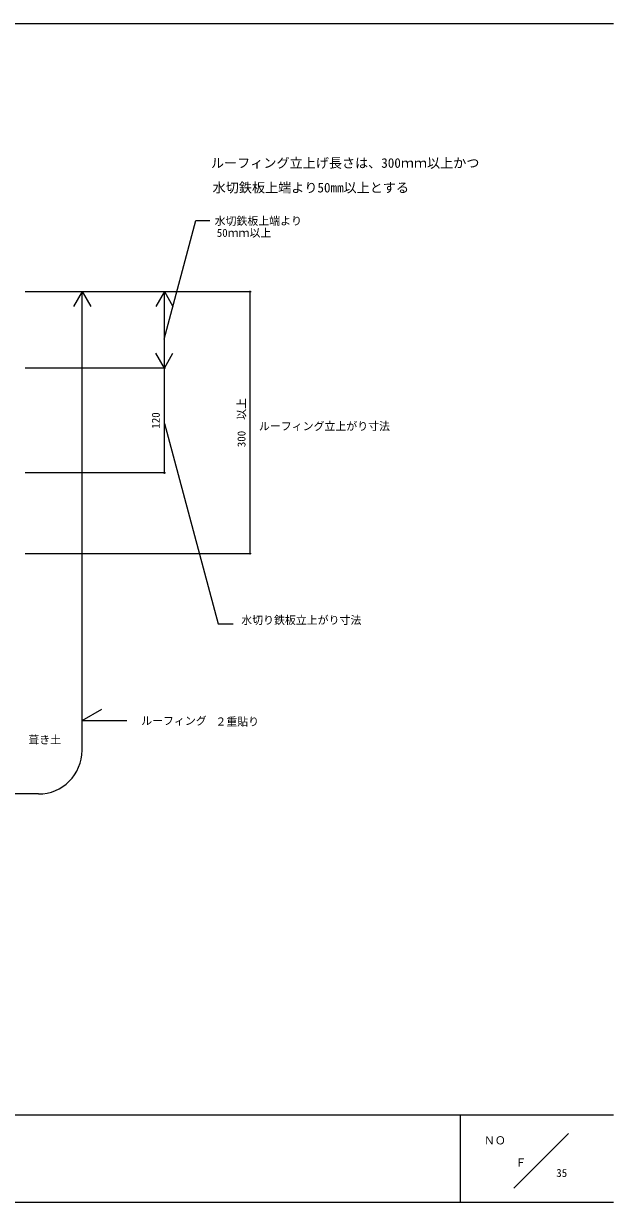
# Model space of a CAD drawing. Units: millimetres, scale not verified. Extents: x -198 to 202, y -140 to 130.
# Drawn here: x 67.4 to 202.4, y -140 to 130 of the extents above; entities that cross this region are included whole.
import ezdxf
from ezdxf.enums import TextEntityAlignment as Align

# ---------------------------------------------------------------- set-up
doc = ezdxf.new("R2010")
doc.units = ezdxf.units.MM
doc.header["$LTSCALE"] = 0.5
doc.header["$PDMODE"] = 32
doc.header["$PDSIZE"] = 0.25
for name, color, linetype, lineweight in [('0-0', 5, 'Continuous', 18), ('1-2', 3, 'Continuous', 18), ('1-4', 7, 'Continuous', 18)]:
    doc.layers.add(name, color=color, linetype=linetype, lineweight=lineweight)
doc.styles.add('ＭＳ ゴシック', font='')
doc.styles.get('ＭＳ ゴシック').set_extended_font_data('MS Gothic')

msp = doc.modelspace()

# ---------------------------------------------------------------- linework, layer by layer
at = {"layer": '0-0'}
for p, q in [((-197.5676, 130.0135), (202.4324, 130.0135)), ((202.4324, -119.9865), (-197.5676, -119.9865)), ((167.4325, -139.9865), (167.4325, -119.9865)), ((192.1622, -124.1757), (179.5946, -136.7432)), ((202.4324, -139.9865), (-197.5676, -139.9865))]:
    msp.add_line(p, q, dxfattribs=at)
at = {"layer": '1-4'}
for p, q in [((67.7307, 68.6205), (119.2281, 68.6205)), ((80.7631, 68.6205), (78.7959, 65.2132)), ((80.7631, 68.6205), (82.7303, 65.2132)), ((80.7631, -36.436), (80.7631, 68.6205)), ((99.5995, 68.6205), (101.5667, 65.2132)), ((119.2281, 8.6205), (119.2281, 68.6205)), ((99.5995, 51.1113), (97.6323, 54.5186)), ((99.5995, 51.1113), (101.5667, 54.5186)), ((99.5995, 51.1113), (67.7307, 51.1113)), ((99.5995, 38.4201), (111.9039, -7.5005)), ((99.5995, 27.1113), (67.7307, 27.1113)), ((67.7307, 8.6205), (119.2281, 8.6205)), ((111.9039, -7.5005), (115.3227, -7.5005)), ((80.7631, -29.643), (85.3181, -26.9914)), ((80.7631, -29.643), (91, -29.643)), ((70.7631, -46.436), (15.2461, -46.436))]:
    msp.add_line(p, q, dxfattribs=at)
for points in [[(99.5579, 57.6978), (106.8447, 84.8927), (110.051, 84.8927)], [(99.5995, 27.1113), (99.5995, 51.1113), (99.5995, 68.6205), (97.6323, 65.2132)]]:
    msp.add_lwpolyline(points, dxfattribs=at)
msp.add_arc((70.7631, -36.436), 10, 270, 0, dxfattribs=at)
for p in [(119.2281, 68.6205), (99.5995, 51.1113), (99.5995, 27.1113), (119.2281, 8.6205)]:
    msp.add_point(p, dxfattribs=at)

# ---------------------------------------------------------------- texts
at = {"layer": '0-0', "color": 7, "style": 'ＭＳ ゴシック'}
for s, p in [('ＮＯ', (172.7778, -127.2561)), ('Ｆ', (179.9906, -132.3213))]:
    msp.add_text(s, height=1.833, dxfattribs=at).set_placement(p, align=Align.BOTTOM_LEFT)
at = {"layer": '1-2', "color": 7, "style": 'ＭＳ ゴシック'}
msp.add_text('葺き土', height=1.833, dxfattribs=at).set_placement((68.4646, -35.4881), align=Align.BOTTOM_LEFT)
at = {"layer": '1-4', "style": 'ＭＳ ゴシック'}
for s, height, p in [('ルーフィング立上げ長さは、300ｍｍ以上かつ', 2.199, (110.2761, 96.323)), ('水切鉄板上端より50mm以上とする', 2.199, (110.6627, 90.6759)), ('水切鉄板上端より', 1.833, (111.1184, 83.3409)), ('50ｍｍ以上', 1.833, (111.6053, 80.6142)), ('ルーフィング立上がり寸法', 1.833, (121.2638, 36.3232)), ('水切り鉄板立上がり寸法', 1.833, (117.2099, -8.0854)), ('ルーフィング', 1.833, (94.2949, -31.1553)), ('２重貼り', 1.833, (111.2876, -31.3389)), ('35', 1.833, (189.3478, -134.7021))]:
    msp.add_text(s, height=height, dxfattribs=at).set_placement(p, align=Align.BOTTOM_LEFT)
for s, p in [('300\u3000以上', (118.7281, 32.9954)), ('120', (99.0995, 37.2363))]:
    msp.add_text(s, height=1.833, rotation=90, dxfattribs=at).set_placement(p, align=Align.BOTTOM_LEFT)

doc.saveas('drawing.dxf')
